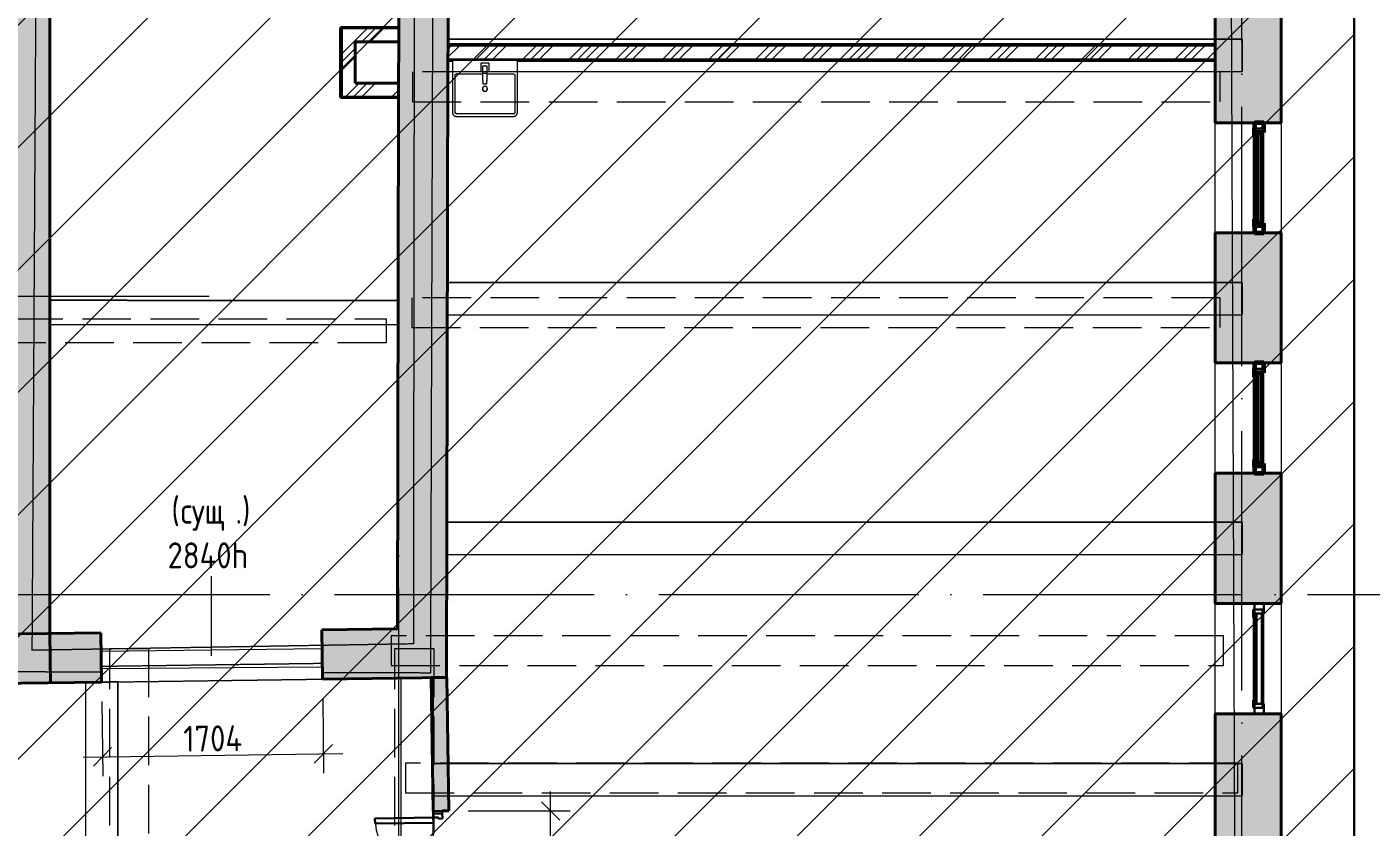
# Model space of a CAD drawing. Header units: millimetres. Extents: x -269164 to 430575, y -569542 to 36130.
# Drawn here: x 224726 to 235090, y -419159 to -412990 of the extents above; entities that cross this region are included whole.
import ezdxf

# ---------------------------------------------------------------- set-up
doc = ezdxf.new("R2010")
doc.units = ezdxf.units.MM
for name, pattern in [('ADSK_Линия сетки', [25, 20, -2.5, 0, -2.5]), ('ADSK_Сверху', [4.5, 3, -1.5]), ('GOST2.303 4', [7, 5, -2, 0])]:
    doc.linetypes.add(name, pattern=pattern)
for name, color, linetype, lineweight in [('_ Окна', 7, 'Continuous', 30), ('Витраж', 7, 'Continuous', 18), ('Двери', 7, 'Continuous', 18), ('Каркас', 7, 'Continuous', 18), ('Марки', 7, 'Continuous', 20), ('Марки дверей', 7, 'Continuous', 20), ('Окна', 7, 'Continuous', 18), ('Оси', 7, 'Continuous', 9), ('Панели витража', 7, 'Continuous', 18), ('Перекрытие', 7, 'Continuous', 18), ('Размеры', 7, 'Continuous', 9), ('Сантехника', 7, 'Continuous', 18), ('Стены внутренние', 7, 'Continuous', 18), ('Стены наружные', 7, 'Continuous', 18), ('Стены штриховка', 7, 'Continuous', 18)]:
    doc.layers.add(name, color=color, linetype=linetype, lineweight=lineweight)
doc.styles.add('GOST Common', font='GOST_Common.ttf', dxfattribs={"width": 0.9, "height": 200})
doc.styles.add('GOST Common_1', font='GOST_Common.ttf', dxfattribs={"width": 0.9, "height": 350})
doc.dimstyles.new('ADSK_Основной_2_мм_Округление_до_1_мм', dxfattribs={"dimscale": 304.8, "dimtxt": 201.142999, "dimasz": 0.463911, "dimexe": 0.492126, "dimexo": 0.492126, "dimgap": 0.098425, "dimtad": 1, "dimdec": 0, "dimdsep": 46, "dimtxsty": 'GOST Common', "dimblk1": 'OBLIQUE', "dimblk2": 'OBLIQUE', "dimsah": 1, "dimcen": 0.09, "dimdle": 0.492126, "dimazin": 2, "dimtfac": 1, "dimtdec": 4, "dimtix": 1, "dimtmove": 0, "dimatfit": 3, "dimfxl": 1, "dimtvp": 1, "dimtolj": 1, "dimtzin": 0, "dimlwd": 20, "dimlwe": 20, "dimarcsym": 2})
pattern_1 = [(45, (178182.9, -430621.92), (-179.6051, 179.6051), []), (45, (178246.4, -430621.92), (0, 359.2102), []), (45, (178119.4, -430621.92), (0, 359.2102), [])]

# ---------------------------------------------------------------- blocks, each defined once
blk = doc.blocks.new('Витраж-тент со смещением вовне - 60мм 30 сдвиг-1466964-03 План 3-го этажа маркировочный')
at = {"layer": '_ Окна', "color": 253, "linetype": 'ADSK_Сверху', "true_color": 0xaaaaaa}
for p, q in [((-379, 25), (-379, -45)), ((-379, 25), (-349, 25)), ((-379, -45), (-379, 25)), ((379, 25), (349, 25)), ((379, -45), (379, 25)), ((379, -45), (379, 25)), ((-319, -45), (-379, -45)), ((-319, -35), (-319, -45)), ((319, -35), (319, -45)), ((319, -45), (379, -45))]:
    blk.add_line(p, q, dxfattribs=at)
at = {"layer": 'Окна', "color": 253, "linetype": 'ADSK_Сверху', "true_color": 0xaaaaaa}
blk.add_line((-319, -45), (319, -45), dxfattribs=at)
blk = doc.blocks.new('Прямоугольный импост - 70х20_56мм-1425354-03 План 3-го этажа маркировочный')
at = {"layer": 'Витраж', "color": 253, "linetype": 'ADSK_Сверху', "true_color": 0xaaaaaa}
for p, q in [((466, 2157), (396, 2157)), ((396, 2081), (396, 2157)), ((466, 2081), (466, 2157)), ((396, 1307), (396, 1383)), ((466, 1307), (466, 1383)), ((396, 1307), (466, 1307))]:
    blk.add_line(p, q, dxfattribs=at)
blk = doc.blocks.new('Прямоугольный импост - 70х20_56мм-1424848-03 План 3-го этажа маркировочный')
at = {"layer": 'Витраж', "color": 253, "linetype": 'ADSK_Сверху', "true_color": 0xaaaaaa}
for p, q in [((-76, 35), (0, 35)), ((0, 35), (0, -35)), ((0, -35), (-76, -35))]:
    blk.add_line(p, q, dxfattribs=at)
blk = doc.blocks.new('Прямоугольный импост - 70х20_56мм-1424849-03 План 3-го этажа маркировочный')
at = {"layer": 'Витраж', "color": 253, "linetype": 'ADSK_Сверху', "true_color": 0xaaaaaa}
for p, q in [((0, 35), (-76, 35)), ((0, -35), (0, 35)), ((-76, -35), (0, -35))]:
    blk.add_line(p, q, dxfattribs=at)
blk = doc.blocks.new('Прямоугольный импост - 70х60мм-1425356-03 План 3-го этажа маркировочный')
at = {"layer": 'Витраж', "color": 253, "linetype": 'ADSK_Сверху', "true_color": 0xaaaaaa}
for p, q in [((466, 2081), (396, 2081)), ((396, 1383), (396, 2081)), ((466, 1383), (466, 2081)), ((396, 1383), (466, 1383))]:
    blk.add_line(p, q, dxfattribs=at)
blk = doc.blocks.new('Витраж-тент со смещением вовне - 60мм 30 сдвиг-1466941-03 План 3-го этажа маркировочный')
at = {"layer": '_ Окна', "color": 253, "linetype": 'ADSK_Сверху', "true_color": 0xaaaaaa}
for p, q in [((-379, 25), (-379, -45)), ((-379, 25), (-349, 25)), ((-379, -45), (-379, 25)), ((379, 25), (349, 25)), ((379, -45), (379, 25)), ((379, -45), (379, 25)), ((-319, -45), (-379, -45)), ((-319, -35), (-319, -45)), ((319, -35), (319, -45)), ((319, -45), (379, -45))]:
    blk.add_line(p, q, dxfattribs=at)
at = {"layer": 'Окна', "color": 253, "linetype": 'ADSK_Сверху', "true_color": 0xaaaaaa}
blk.add_line((-319, -45), (319, -45), dxfattribs=at)
blk = doc.blocks.new('Прямоугольный импост - 70х20_56мм-1424845-03 План 3-го этажа маркировочный')
at = {"layer": 'Витраж', "color": 253, "linetype": 'ADSK_Сверху', "true_color": 0xaaaaaa}
for p, q in [((-76, 35), (0, 35)), ((0, 35), (0, -35)), ((0, -35), (-76, -35))]:
    blk.add_line(p, q, dxfattribs=at)
blk = doc.blocks.new('Прямоугольный импост - 70х20_56мм-1424846-03 План 3-го этажа маркировочный')
at = {"layer": 'Витраж', "color": 253, "linetype": 'ADSK_Сверху', "true_color": 0xaaaaaa}
for p, q in [((0, 35), (-76, 35)), ((0, -35), (0, 35)), ((-76, -35), (0, -35))]:
    blk.add_line(p, q, dxfattribs=at)
blk = doc.blocks.new('Системная панель - _AR_Стекло_40мм_привязка по центру-V14-03 План 3-го этажа маркировочный')
at = {"layer": 'Панели витража', "color": 1, "lineweight": 60, "true_color": 0xff0000}
for p, q in [((349, 20), (-349, 20)), ((-349, 20), (-349, -20)), ((349, -20), (349, 20)), ((-349, -20), (349, -20))]:
    blk.add_line(p, q, dxfattribs=at)
blk = doc.blocks.new('Прямоугольный импост - 70х40_56мм-1425355-03 План 3-го этажа маркировочный')
at = {"layer": 'Витраж'}
for p, q in [((396, 2081), (396, 1383)), ((466, 2081), (466, 1383))]:
    blk.add_line(p, q, dxfattribs=at)
blk = doc.blocks.new('Прямоугольный импост - 70х20_56мм-V15-03 План 3-го этажа маркировочный')
at = {"layer": 'Витраж', "color": 1, "lineweight": 60, "true_color": 0xff0000}
for p, q in [((-76, 35), (0, 35)), ((-76, -35), (-76, 35)), ((0, 35), (0, -35)), ((0, -35), (-76, -35))]:
    blk.add_line(p, q, dxfattribs=at)
blk = doc.blocks.new('Прямоугольный импост - 70х20_56мм-V16-03 План 3-го этажа маркировочный')
at = {"layer": 'Витраж', "color": 1, "lineweight": 60, "true_color": 0xff0000}
for p, q in [((0, 35), (-76, 35)), ((-76, 35), (-76, -35)), ((0, -35), (0, 35)), ((-76, -35), (0, -35))]:
    blk.add_line(p, q, dxfattribs=at)
blk = doc.blocks.new('Системная панель - _AR_Стекло_40мм_привязка по центру-1425357-03 План 3-го этажа маркировочный')
at = {"layer": 'Панели витража', "lineweight": 30}
for p, q in [((349, 20), (-349, 20)), ((-349, 20), (-349, -20)), ((349, -20), (349, 20)), ((-349, -20), (349, -20))]:
    blk.add_line(p, q, dxfattribs=at)
blk = doc.blocks.new('Прямоугольный импост - 70х20_56мм-1256353-03 План 3-го этажа маркировочный')
at = {"layer": 'Витраж', "lineweight": 30}
for p, q in [((-76, 35), (0, 35)), ((-76, -35), (-76, 35)), ((0, 35), (0, -35)), ((0, -35), (-76, -35))]:
    blk.add_line(p, q, dxfattribs=at)
blk = doc.blocks.new('Прямоугольный импост - 70х20_56мм-1256355-03 План 3-го этажа маркировочный')
at = {"layer": 'Витраж', "lineweight": 30}
for p, q in [((0, 35), (-76, 35)), ((-76, 35), (-76, -35)), ((0, -35), (0, 35)), ((-76, -35), (0, -35))]:
    blk.add_line(p, q, dxfattribs=at)
blk = doc.blocks.new('AC_Дверь_Двупольная - Д-28п 1500х2200h-V113-03 План 3-го этажа маркировочный')
at = {"layer": 'Двери', "lineweight": 30}
for p, q in [((-700, 1010), (-660, 1010)), ((-700, 60), (-700, 1010)), ((-660, 1010), (-660, 60)), ((700, 510), (660, 510)), ((660, 510), (660, 60)), ((700, 60), (700, 510)), ((-750, 60), (-730, 60)), ((-750, -10), (-750, 60)), ((-730, 60), (-700, 60)), ((-730, -10), (-730, 60)), ((-730, 60), (-730, -10)), ((-660, 60), (-700, 60)), ((-700, 60), (-700, 20)), ((-700, 20), (-690, 20)), ((-690, 20), (-690, -10)), ((660, 60), (700, 60)), ((700, 20), (690, 20)), ((690, 20), (690, -10)), ((730, 60), (700, 60)), ((700, 60), (700, 20)), ((730, -10), (730, 60)), ((750, 60), (730, 60)), ((730, 60), (730, -10)), ((750, -10), (750, 60)), ((-730, -10), (-750, -10)), ((-690, -10), (-730, -10)), ((690, -10), (730, -10)), ((730, -10), (750, -10))]:
    blk.add_line(p, q, dxfattribs=at)
at = {"layer": 'Двери'}
for centre, radius, start, end in [((-700, 60), 950, 360, 90), ((700, 60), 450, 90, 180)]:
    blk.add_arc(centre, radius, start, end, dxfattribs=at)
blk = doc.blocks.new('Parametric_Porcelain_bathroom_sink_20774 - 500х430мм-2098799-03 План 3-го этажа маркировочный')
at = {"layer": 'Сантехника'}
for p, q in [((345, 442), (-95, 442)), ((-95, 422), (345, 422)), ((-125, 412), (-125, 12)), ((-105, 125), (-105, 412)), ((355, 412), (355, 125)), ((375, 12), (375, 412)), ((110, 115), (-95, 115)), ((140, 191), (110, 191)), ((110, 191), (110, 168)), ((140, 191), (110, 191)), ((110, 108), (110, 168)), ((110, 73), (110, 108)), ((140, 108), (110, 108)), ((140, 168), (140, 191)), ((140, 168), (140, 108)), ((345, 115), (140, 115)), ((140, 108), (140, 73)), ((-125, 12), (-120, 12)), ((-120, 12), (-115, 12)), ((-115, 12), (365, 12)), ((93, 93), (93, 34)), ((110, 95), (95, 95)), ((95, 32), (155, 32)), ((110, 53), (110, 73)), ((140, 53), (110, 53)), ((155, 95), (140, 95)), ((140, 73), (140, 53)), ((156, 34), (156, 93)), ((365, 12), (370, 12)), ((370, 12), (375, 12))]:
    blk.add_line(p, q, dxfattribs=at)
at = {"layer": 'Сантехника', "flags": 128}
for points in [[(-95, 442), (-96, 442), (-97, 442), (-99, 442), (-100, 442), (-101, 441), (-102, 441), (-103, 441), (-104, 440), (-106, 440), (-107, 440), (-108, 439), (-109, 439), (-110, 438), (-111, 437), (-112, 437), (-113, 436), (-114, 435), (-115, 435), (-116, 434), (-117, 433), (-117, 432), (-118, 431), (-119, 430), (-120, 429), (-120, 428), (-121, 427), (-121, 426), (-122, 425), (-123, 424), (-123, 423), (-123, 422), (-124, 421), (-124, 419), (-124, 418), (-125, 417), (-125, 416), (-125, 415), (-125, 414), (-125, 412), (-125, 412)], [(-105, 412), (-105, 412), (-105, 413), (-105, 413), (-105, 414), (-105, 414), (-105, 414), (-105, 415), (-104, 415), (-104, 416), (-104, 416), (-104, 416), (-104, 417), (-104, 417), (-103, 417), (-103, 418), (-103, 418), (-103, 418), (-103, 419), (-102, 419), (-102, 419), (-102, 419), (-101, 420), (-101, 420), (-101, 420), (-100, 420), (-100, 421), (-100, 421), (-99, 421), (-99, 421), (-99, 421), (-98, 421), (-98, 422), (-97, 422), (-97, 422), (-97, 422), (-96, 422), (-96, 422), (-96, 422), (-95, 422), (-95, 422)], [(-101, 420), (-101, 420), (-102, 420), (-102, 419), (-102, 419), (-102, 419)], [(-95, 422), (-95, 422), (-96, 422), (-96, 422), (-97, 422)], [(375, 412), (375, 413), (375, 414), (375, 416), (375, 417), (374, 418), (374, 419), (374, 420), (373, 421), (373, 423), (373, 424), (372, 425), (372, 426), (371, 427), (370, 428), (370, 429), (369, 430), (368, 431), (368, 432), (367, 433), (366, 434), (365, 434), (364, 435), (363, 436), (362, 437), (361, 437), (360, 438), (359, 438), (358, 439), (357, 440), (356, 440), (355, 440), (354, 441), (352, 441), (351, 441), (350, 442), (349, 442), (348, 442), (347, 442), (345, 442), (345, 442)], [(346, 422), (346, 422), (346, 422), (345, 422), (345, 422)], [(345, 422), (345, 422), (346, 422), (346, 422), (347, 422), (347, 422), (347, 422), (348, 422), (348, 421), (349, 421), (349, 421), (349, 421), (350, 421), (350, 421), (350, 420), (351, 420), (351, 420), (351, 420), (352, 420), (352, 419), (352, 419), (352, 419), (353, 418), (353, 418), (353, 418), (353, 417), (354, 417), (354, 417), (354, 416), (354, 416), (354, 416), (354, 415), (355, 415), (355, 414), (355, 414), (355, 414), (355, 413), (355, 413), (355, 413), (355, 412), (355, 412)], [(353, 418), (353, 418), (353, 419), (352, 419), (352, 419), (352, 419)], [(-105, 413), (-105, 413), (-105, 413), (-105, 412), (-105, 412)], [(355, 412), (355, 412), (355, 413), (355, 413), (355, 414)], [(-105, 125), (-105, 125), (-105, 124), (-105, 124), (-105, 124)], [(-95, 115), (-95, 115), (-96, 115), (-96, 115), (-97, 115), (-97, 115), (-97, 115), (-98, 116), (-98, 116), (-99, 116), (-99, 116), (-99, 116), (-100, 116), (-100, 116), (-100, 117), (-101, 117), (-101, 117), (-101, 117), (-102, 118), (-102, 118), (-102, 118), (-102, 118), (-103, 119), (-103, 119), (-103, 119), (-103, 120), (-104, 120), (-104, 120), (-104, 121), (-104, 121), (-104, 122), (-104, 122), (-105, 122), (-105, 123), (-105, 123), (-105, 123), (-105, 124), (-105, 124), (-105, 125), (-105, 125), (-105, 125)], [(-103, 119), (-103, 119), (-103, 119), (-102, 118), (-102, 118), (-102, 118)], [(-96, 115), (-96, 115), (-96, 115), (-95, 115), (-95, 115)], [(355, 125), (355, 125), (355, 124), (355, 124), (355, 124), (355, 123), (355, 123), (355, 122), (354, 122), (354, 122), (354, 121), (354, 121), (354, 121), (354, 120), (353, 120), (353, 120), (353, 119), (353, 119), (353, 119), (352, 118), (352, 118), (352, 118), (351, 117), (351, 117), (351, 117), (350, 117), (350, 117), (350, 116), (349, 116), (349, 116), (349, 116), (348, 116), (348, 116), (347, 115), (347, 115), (347, 115), (346, 115), (346, 115), (346, 115), (345, 115), (345, 115)], [(345, 115), (345, 115), (346, 115), (346, 115), (347, 115)], [(351, 117), (351, 117), (352, 118), (352, 118), (352, 118), (352, 118)], [(355, 124), (355, 124), (355, 125), (355, 125), (355, 125)]]:
    blk.add_lwpolyline(points, dxfattribs=at)
at = {"layer": 'Сантехника'}
for centre, radius, start, end in [((125, 230), 20, 0, 180), ((125, 230), 20, 180, 360), ((125, 230), 18.2, 165.1578, 180), ((125, 230), 18.2, 180, 191.3408), ((125, 230), 16.3, 175.3673, 180), ((125, 230), 16.3, 175.3673, 180), ((125, 230), 16.3, 180, 198.6206), ((125, 230), 16.3, 180, 198.6206), ((125, 230), 18.2, 208.9833, 219.7338), ((125, 230), 18.2, 95.8453, 146.6627), ((125, 230), 16.3, 216.8749, 225), ((125, 230), 16.3, 216.8749, 225), ((125, 230), 18.2, 225, 229.4056), ((125, 230), 18.2, 232.7593, 242.7191), ((125, 230), 18.2, 265.131, 274.1833), ((125, 230), 18.2, 85.131, 94.1833), ((125, 230), 18.2, 275.8453, 326.6627), ((125, 230), 18.2, 52.7593, 62.7191), ((125, 230), 16.3, 36.8749, 45), ((125, 230), 16.3, 36.8749, 45), ((125, 230), 18.2, 45, 49.4056), ((125, 230), 18.2, 28.9833, 39.7338), ((125, 230), 16.3, 0, 18.6206), ((125, 230), 16.3, 0, 18.6206), ((125, 230), 16.3, 355.3673, 360), ((125, 230), 16.3, 355.3673, 360), ((125, 230), 18.2, 0, 11.3408), ((125, 230), 18.2, 345.1578, 360), ((95, 93), 1.87, 120, 150), ((95, 93), 1.87, 90, 180), ((95, 93), 1.87, 120, 150), ((95, 93), 1.87, 120, 150), ((95, 34), 1.49, 180, 270), ((155, 93), 1.87, 0, 90), ((155, 34), 1.49, 270, 360), ((155, 93), 1.87, 30, 60), ((155, 93), 1.87, 30, 60), ((155, 93), 1.87, 30, 60)]:
    blk.add_arc(centre, radius, start, end, dxfattribs=at)
blk = doc.blocks.new('_Oblique')
at = {"color": 0, "linetype": 'ByBlock', "lineweight": -2}
blk.add_line((-0.5, -0.5), (0.5, 0.5), dxfattribs=at)
blk = doc.blocks.new('*D10012')
at = {"layer": 'Defpoints', "color": 0, "lineweight": 40, "transparency": 16777216}
for p in [(225301, -418042), (227005, -418018), (227012, -418594)]:
    blk.add_point(p, dxfattribs=at)
at = {"layer": 'Размеры', "color": 0, "lineweight": 20, "transparency": 16777216}
for p, q in [((227007, -418168), (227014, -418744)), ((225303, -418192), (225311, -418767)), ((225159, -418619), (227162, -418592))]:
    blk.add_line(p, q, dxfattribs=at)
at = {"layer": 'Размеры', "color": 0, "lineweight": 20, "transparency": 16777216, "xscale": 141.4, "yscale": 141.4, "zscale": 141.4}
for p, rotation in [((225309, -418617), 180.7777945817102), ((227012, -418594), 0.777794581710202)]:
    blk.add_blockref('_Oblique', p, dxfattribs=dict(at, rotation=rotation))
at = {"layer": 'Размеры', "color": 0, "lineweight": 20, "transparency": 16777216, "insert": (226159, -418476), "char_height": 200, "width": 580.93, "attachment_point": 5, "rotation": 0.7778, "style": 'GOST Common'}
blk.add_mtext('\\A1;1704', dxfattribs=at)
blk = doc.blocks.new('*D10015')
at = {"layer": 'Defpoints', "color": 0, "lineweight": 40, "transparency": 16777216}
for p in [(227979, -419034), (228764, -419034), (228001, -420533)]:
    blk.add_point(p, dxfattribs=at)
at = {"layer": 'Размеры', "color": 0, "lineweight": 20, "transparency": 16777216}
for p, q in [((228764, -420683), (228764, -418884)), ((228129, -419034), (228914, -419034)), ((228151, -420533), (228914, -420533))]:
    blk.add_line(p, q, dxfattribs=at)
at = {"layer": 'Размеры', "color": 0, "lineweight": 20, "transparency": 16777216, "xscale": 141.4, "yscale": 141.4, "zscale": 141.4}
for p, rotation in [((228764, -419034), 90), ((228764, -420533), 270)]:
    blk.add_blockref('_Oblique', p, dxfattribs=dict(at, rotation=rotation))
at = {"layer": 'Размеры', "color": 0, "lineweight": 20, "transparency": 16777216, "insert": (228634, -419783), "char_height": 200, "width": 560.47, "attachment_point": 5, "rotation": 90, "style": 'GOST Common'}
blk.add_mtext('\\A1;1500', dxfattribs=at)

msp = doc.modelspace()

# ---------------------------------------------------------------- hatches: boundary and pattern name
at = {"lineweight": 13, "true_color": 0x636466}
h = msp.add_hatch(dxfattribs=at)
h.set_pattern_fill('ANSI31', color=251, scale=210)
h.set_pattern_definition([(45, (-1914008.9, -109463.3), (-471.46345, 471.46345), [])])
h.paths.add_polyline_path([(234958.19, -379662.32), (191467.82, -379662.32), (191467.82, -437206.01), (234958.19, -437206.01)])
at = {"layer": 'Стены внутренние', "true_color": 0xc0c0c0}
for points in [[(224522.76, -417672.1), (224902.76, -417666.94), (224902.76, -410197.86), (224522.76, -410197.86), (224522.76, -417671.34)], [(224102.79, -418057.84), (224907.92, -418046.91), (224902.76, -417666.94), (224097.63, -417677.87), (224102.73, -418053.41)]]:
    msp.add_hatch(color=9, dxfattribs=at).paths.add_polyline_path(points)
h = msp.add_hatch(color=9, dxfattribs=at)
h.paths.add_polyline_path([(227582.05, -418010.61), (227962.06, -418005.45), (227976.04, -411753.6), (227596.04, -411753.6), (227582.08, -417996.93)])
h.paths.add_polyline_path([(227978.98, -410434.72), (227979.42, -410241.1), (227599.42, -410239.35), (227599.42, -410433.87), (227824.32, -410434.37)])
at = {"layer": 'Стены внутренние', "lineweight": 9}
h = msp.add_hatch(dxfattribs=at)
h.set_pattern_fill('FP_1', color=256, style=0, pattern_type=2)
h.set_pattern_definition(pattern_1)
h.paths.add_polyline_path([(227257.32, -413105.98), (227593.01, -413105.98), (227593.24, -413005.98), (227157.32, -413005.98), (227157.32, -413105.98)])
h = msp.add_hatch(dxfattribs=at)
h.set_pattern_fill('FP_1', color=256, style=0, pattern_type=2)
h.set_pattern_definition(pattern_1)
h.paths.add_polyline_path([(227157.32, -413423.98), (227257.32, -413423.98), (227257.32, -413105.98), (227157.32, -413105.98), (227157.32, -413394.11)])
h = msp.add_hatch(dxfattribs=at)
h.set_pattern_fill('FP_1', color=256, style=0, pattern_type=2)
h.set_pattern_definition(pattern_1)
h.paths.add_polyline_path([(227972.72, -413238.22), (233886.86, -413238.22), (233886.86, -413138.22), (227972.94, -413138.22)])
h = msp.add_hatch(dxfattribs=at)
h.set_pattern_fill('FP_1', color=256, style=0, pattern_type=2)
h.set_pattern_definition(pattern_1)
h.paths.add_polyline_path([(227582.9, -413523.98), (227592.08, -413523.98), (227592.08, -413423.98), (227157.32, -413423.98), (227157.32, -413523.98)])
at = {"layer": 'Стены внутренние', "true_color": 0xc0c0c0}
h = msp.add_hatch(color=9, dxfattribs=at)
h.paths.add_polyline_path([(224907.92, -418046.91), (225300.69, -418041.58), (225295.53, -417661.61), (224902.76, -417666.94), (224907.84, -418041.58)])
h.paths.add_polyline_path([(227004.57, -418018.44), (227582.05, -418010.61), (227582.9, -417630.56), (226999.41, -417638.48), (227004.46, -418010.61)])
h = msp.add_hatch(color=9, dxfattribs=at)
h.paths.add_polyline_path([(228015.82, -421579.62), (228001.96, -420624.19), (227881.98, -420625.93), (227895.81, -421579.62)])
h.paths.add_polyline_path([(227858.91, -419035.3), (227978.89, -419033.56), (227963.98, -418005.36), (227844, -418007.1), (227858.88, -419033.56)])
at = {"layer": 'Стены наружные', "true_color": 0xc0c0c0}
h = msp.add_hatch(color=9, dxfattribs=at)
h.paths.add_polyline_path([(234058.31, -421579.62), (234396.86, -421579.62), (234396.86, -421077.75), (233886.86, -421077.75), (233886.86, -421579.62), (234057.85, -421579.62)])
h.paths.add_polyline_path([(233886.86, -419257.75), (234396.86, -419257.75), (234396.86, -418286.18), (233886.86, -418286.18)])
h.paths.add_polyline_path([(234058.31, -417436.18), (234396.86, -417436.18), (234396.86, -416431.02), (233886.86, -416431.02), (233886.86, -417436.18), (234043.33, -417436.18)])
h.paths.add_polyline_path([(234036.82, -415581.02), (234396.86, -415581.02), (234396.86, -414578.72), (233886.86, -414578.72), (233886.86, -415581.02)])
h.paths.add_polyline_path([(234396.86, -413728.72), (234396.86, -412722.71), (233886.86, -412722.71), (233886.86, -413728.72), (234058.31, -413728.72)])
h.paths.add_polyline_path([(234396.86, -410902.71), (234396.86, -409760.73), (233886.86, -409758.37), (233886.86, -410902.71), (234058.31, -410902.71)])

# ---------------------------------------------------------------- linework, layer by layer
at = {"color": 251, "lineweight": 30, "true_color": 0x636466}
msp.add_lwpolyline([(191467.82, -379662.32), (234958.19, -379662.32), (234958.19, -437206.01), (191467.82, -437206.01)], close=True, dxfattribs=at)
at = {"layer": 'Каркас', "color": 253, "linetype": 'ADSK_Сверху', "true_color": 0xb2b2b2}
for p, q in [((227973.06, -413084.95), (227972.5, -413334.95)), ((234094.9, -413084.95), (227973.06, -413084.95)), ((234094.9, -413084.95), (234094.9, -413334.95)), ((227972.5, -413334.95), (234094.9, -413334.95)), ((227968.87, -414959.89), (227968.31, -415209.89)), ((234094.9, -414959.89), (227968.87, -414959.89)), ((234094.9, -414959.89), (234094.9, -415209.89)), ((224902.76, -415098.12), (224902.76, -415283.62)), ((227588.56, -415099.27), (224902.76, -415098.12)), ((227588.14, -415284.77), (227588.56, -415099.27)), ((224902.76, -415283.62), (227588.14, -415284.77)), ((227968.31, -415209.89), (234094.9, -415209.89)), ((227964.74, -416808.33), (227964.18, -417058.33)), ((234094.9, -416808.33), (227964.74, -416808.33)), ((234094.9, -416808.33), (234094.9, -417058.33)), ((227964.18, -417058.33), (234094.9, -417058.33)), ((225300.69, -418041.58), (225178.51, -418043.24)), ((225178.51, -418043.24), (225178.51, -421670.7)), ((225428.51, -421670.7), (225428.51, -418039.84)), ((227858.51, -418006.85), (227608.51, -418010.25)), ((227608.51, -418010.25), (227608.51, -421670.7)), ((227858.51, -418668.27), (227858.51, -418006.85)), ((234094.9, -418668.27), (227858.51, -418668.27)), ((234094.9, -418668.27), (234094.9, -418918.27)), ((227858.51, -418918.27), (234094.9, -418918.27)), ((227858.51, -421670.7), (227858.51, -418918.27))]:
    msp.add_line(p, q, dxfattribs=at)
at = {"layer": 'Каркас', "color": 253, "linetype": 'ADSK_Сверху', "true_color": 0xaaaaaa}
for p, q in [((227972.5, -413334.95), (227973.06, -413084.95)), ((227973.06, -413084.95), (234094.9, -413084.95)), ((234094.9, -413334.95), (234094.9, -413084.95)), ((227972.5, -413334.95), (234094.9, -413334.95)), ((227968.31, -415209.89), (227968.87, -414959.89)), ((227968.87, -414959.89), (234094.9, -414959.89)), ((234094.9, -415209.89), (234094.9, -414959.89)), ((224902.76, -415283.62), (224902.76, -415098.12)), ((224902.76, -415098.12), (227588.56, -415099.27)), ((227588.56, -415099.27), (227588.14, -415284.77)), ((224902.76, -415283.62), (227588.14, -415284.77)), ((227968.31, -415209.89), (234094.9, -415209.89)), ((227964.18, -417058.33), (227964.74, -416808.33)), ((227964.74, -416808.33), (234094.9, -416808.33)), ((234094.9, -417058.33), (234094.9, -416808.33)), ((227964.18, -417058.33), (234094.9, -417058.33)), ((225178.51, -418043.24), (225300.69, -418041.58)), ((225178.51, -418043.24), (225178.51, -421670.7)), ((225428.51, -418039.84), (225428.51, -421670.7)), ((227608.51, -418010.25), (227858.51, -418006.85)), ((227608.51, -418010.25), (227608.51, -421670.7)), ((227858.51, -418006.85), (227858.51, -418668.27)), ((227858.51, -418668.27), (234094.9, -418668.27)), ((234094.9, -418918.27), (234094.9, -418668.27)), ((227858.51, -418918.27), (234094.9, -418918.27)), ((227858.51, -418918.27), (227858.51, -421670.7))]:
    msp.add_line(p, q, dxfattribs=at)
at = {"layer": 'Каркас', "color": 9, "linetype": 'ADSK_Сверху', "true_color": 0xb9b9b9}
msp.add_line((225428.51, -418039.84), (225300.69, -418041.58), dxfattribs=at)
at = {"layer": 'Каркас', "color": 30, "linetype": 'GOST2.303 4', "ltscale": 75, "true_color": 0xf26722}
for points in [[(227699.44, -413338.1), (227699.44, -413568.1), (233926.26, -413568.1), (233926.26, -413338.1)], [(227693.83, -415078.1), (227693.83, -415308.1), (233926.26, -415308.1), (233926.26, -415078.1)], [(224628.74, -415239.94), (227496.55, -415241.17), (227496.55, -415426.7), (224628.74, -415425.47)], [(227535.49, -417684.66), (227535.49, -417914.66), (233951.98, -417914.66), (233951.98, -417684.66)], [(225664.99, -417782.89), (225664.99, -421771.64), (225364.99, -421771.64), (225365.52, -417782.89)], [(227862.62, -417782.89), (227862.62, -421771.64), (227562.62, -421771.64), (227563.15, -417782.89)], [(227645.3, -418665.51), (227645.3, -418895.51), (234061.79, -418895.51), (234061.79, -418665.51)]]:
    msp.add_lwpolyline(points, close=True, dxfattribs=at)
at = {"layer": 'Марки', "color": 30, "true_color": 0xf26722}
msp.add_line((223631.06, -415066.56), (226131.06, -415066.56), dxfattribs=at)
at = {"layer": 'Марки дверей'}
msp.add_line((226150.05, -417840.03), (226150.05, -417224.07), dxfattribs=at)
at = {"layer": 'Оси', "linetype": 'ADSK_Линия сетки', "ltscale": 100}
for p, q in [((227592.82, -439320.18), (227592.82, -386087.13)), ((234092.82, -435606.71), (234092.82, -386087.13)), ((167096.68, -417365.13), (235324.62, -417365.13))]:
    msp.add_line(p, q, dxfattribs=at)
at = {"layer": 'Перекрытие', "color": 9, "linetype": 'ADSK_Сверху', "true_color": 0xaad4d4}
for p, q in [((224767.54, -417796.6), (224811.48, -410150.03)), ((227715.56, -410129.65), (227705.67, -417746.99)), ((227839.96, -417968.98), (227864.93, -410143.67)), ((234003.26, -410689.4), (234020.04, -414959.89)), ((234020.04, -414959.89), (234046.61, -421721.97)), ((227705.67, -417746.99), (224767.54, -417796.6)), ((224101.44, -417958.98), (225299.61, -417962.19)), ((227003.87, -417966.75), (227839.96, -417968.98))]:
    msp.add_line(p, q, dxfattribs=at)
at = {"layer": 'Перекрытие', "color": 136, "true_color": 0x008080}
for p, q in [((225297.45, -417803.06), (227001.38, -417783.47)), ((227003.31, -417925.71), (225299.3, -417939.14))]:
    msp.add_line(p, q, dxfattribs=at)
at = {"layer": 'Стены внутренние', "lineweight": 40}
for p, q in [((224902.76, -417666.94), (224902.76, -410226.9)), ((227596.04, -411752.12), (227593.26, -412993.98)), ((227972.97, -413126.22), (227976.04, -411752.97)), ((227145.32, -412993.98), (227145.32, -413535.98)), ((227593.26, -412993.98), (227145.32, -412993.98)), ((227593.26, -412995.98), (227592.06, -413533.98)), ((227257.32, -413423.98), (227257.32, -413105.98)), ((227257.32, -413105.98), (227593.01, -413105.98)), ((227972.96, -413128.22), (227972.7, -413248.22)), ((233886.86, -413126.22), (227972.97, -413126.22)), ((233886.86, -413248.22), (233886.86, -413128.22)), ((227962.06, -418005.45), (227972.69, -413250.22)), ((227972.69, -413250.22), (228007.86, -413250.22)), ((228507.52, -413250.22), (233886.86, -413250.22)), ((227592.3, -413423.98), (227257.32, -413423.98)), ((227145.32, -413535.98), (227592.05, -413535.98)), ((227592.05, -413535.98), (227582.9, -417630.56)), ((225295.53, -417661.61), (224097.63, -417677.87)), ((224907.92, -418046.91), (224902.76, -417666.94)), ((225300.69, -418041.58), (225295.53, -417661.61)), ((227582.9, -417630.56), (226999.41, -417638.48)), ((226999.41, -417638.48), (227004.57, -418018.44)), ((224102.79, -418057.84), (225300.69, -418041.58)), ((227004.57, -418018.44), (227962.06, -418005.45)), ((227963.98, -418005.36), (227844, -418007.1)), ((227844, -418007.1), (227858.91, -419035.3)), ((227978.89, -419033.56), (227963.98, -418005.36)), ((227928.9, -419034.29), (227978.89, -419033.56))]:
    msp.add_line(p, q, dxfattribs=at)
at = {"layer": 'Стены внутренние', "color": 253, "linetype": 'ADSK_Сверху', "true_color": 0xaaaaaa}
for p, q in [((227002.94, -417898.46), (225299.06, -417921.59)), ((225299.06, -417921.59), (225300.69, -418041.58)), ((227004.57, -418018.44), (227002.94, -417898.46)), ((225300.69, -418041.58), (227004.57, -418018.44))]:
    msp.add_line(p, q, dxfattribs=at)
at = {"layer": 'Стены наружные', "lineweight": 40}
for p, q in [((233886.86, -412722.71), (233886.86, -413126.22)), ((234396.86, -413728.72), (234396.86, -412722.71)), ((233886.86, -413250.22), (233886.86, -413728.72)), ((233886.86, -413728.72), (234396.86, -413728.72)), ((234396.86, -414578.72), (233886.86, -414578.72)), ((233886.86, -414578.72), (233886.86, -415581.02)), ((234396.86, -415581.02), (234396.86, -414578.72)), ((233886.86, -415581.02), (234396.86, -415581.02)), ((234396.86, -416431.02), (233886.86, -416431.02)), ((233886.86, -416431.02), (233886.86, -417436.18)), ((234396.86, -417436.18), (234396.86, -416431.02)), ((233886.86, -417436.18), (234396.86, -417436.18)), ((234396.86, -418286.18), (233886.86, -418286.18)), ((233886.86, -418286.18), (233886.86, -419257.75)), ((234396.86, -419257.75), (234396.86, -418286.18))]:
    msp.add_line(p, q, dxfattribs=at)
at = {"layer": 'Стены наружные'}
for p, q in [((233886.86, -414578.72), (233886.86, -413728.72)), ((234396.86, -413728.72), (234396.86, -414578.72)), ((233886.86, -416431.02), (233886.86, -415581.02)), ((234396.86, -415581.02), (234396.86, -416431.02)), ((233886.86, -418286.18), (233886.86, -417436.18)), ((234396.86, -417436.18), (234396.86, -418286.18))]:
    msp.add_line(p, q, dxfattribs=at)
at = {"layer": 'Стены штриховка'}
for p, q in [((227593.26, -412995.98), (227145.32, -412995.98)), ((227147.32, -412993.98), (227147.32, -413535.98)), ((227593.26, -412995.98), (227593.26, -412993.98)), ((227145.32, -413005.98), (227147.32, -413005.98)), ((227157.32, -413005.98), (227157.32, -413523.98)), ((227593.24, -413005.98), (227157.32, -413005.98)), ((233886.86, -413138.22), (227972.94, -413138.22)), ((227972.97, -413126.22), (227972.96, -413128.22)), ((233886.86, -413128.22), (227972.96, -413128.22)), ((233886.86, -413128.22), (233886.86, -413126.22)), ((227972.7, -413248.22), (227972.69, -413250.22)), ((233886.86, -413248.22), (227972.7, -413248.22)), ((233886.86, -413238.22), (227972.72, -413238.22)), ((233886.86, -413250.22), (233886.86, -413248.22)), ((227147.32, -413523.98), (227145.32, -413523.98)), ((227145.32, -413533.98), (227592.06, -413533.98)), ((227157.32, -413523.98), (227592.08, -413523.98)), ((227592.05, -413535.98), (227592.06, -413533.98))]:
    msp.add_line(p, q, dxfattribs=at)

# ---------------------------------------------------------------- block references
at = {"layer": '_ Окна', "color": 253, "linetype": 'ADSK_Сверху', "true_color": 0xaaaaaa, "rotation": 270.0000000000003}
for name, p in [('Витраж-тент со смещением вовне - 60мм 30 сдвиг-1466964-03 План 3-го этажа маркировочный', (234226.86, -414153.72)), ('Витраж-тент со смещением вовне - 60мм 30 сдвиг-1466964-03 План 3-го этажа маркировочный', (234226.86, -416006.02)), ('Витраж-тент со смещением вовне - 60мм 30 сдвиг-1466941-03 План 3-го этажа маркировочный', (234226.86, -417861.18))]:
    msp.add_blockref(name, p, dxfattribs=at)
at = {"layer": 'Витраж', "color": 253, "linetype": 'ADSK_Сверху', "true_color": 0xaaaaaa}
for name, p, rotation in [('Прямоугольный импост - 70х20_56мм-1425354-03 План 3-го этажа маркировочный', (234657.65, -412422.07), 180), ('Прямоугольный импост - 70х20_56мм-1424849-03 План 3-го этажа маркировочный', (234226.86, -413728.72), 90.00000000000031), ('Прямоугольный импост - 70х60мм-1425356-03 План 3-го этажа маркировочный', (234657.65, -412422.07), 180), ('Прямоугольный импост - 70х20_56мм-1425354-03 План 3-го этажа маркировочный', (234657.65, -414274.38), 180), ('Прямоугольный импост - 70х20_56мм-1424849-03 План 3-го этажа маркировочный', (234226.86, -415581.02), 90.00000000000031), ('Прямоугольный импост - 70х60мм-1425356-03 План 3-го этажа маркировочный', (234657.65, -414274.38), 180), ('Прямоугольный импост - 70х20_56мм-1425354-03 План 3-го этажа маркировочный', (234657.65, -416129.53), 180), ('Прямоугольный импост - 70х20_56мм-1424846-03 План 3-го этажа маркировочный', (234226.86, -417436.18), 90.00000000000031), ('Прямоугольный импост - 70х60мм-1425356-03 План 3-го этажа маркировочный', (234657.65, -416129.53), 180)]:
    msp.add_blockref(name, p, dxfattribs=dict(at, rotation=rotation))
at = {"layer": 'Витраж'}
for name, p, rotation in [('Прямоугольный импост - 70х20_56мм-V16-03 План 3-го этажа маркировочный', (234226.86, -413728.72), 90.00000000000031), ('Прямоугольный импост - 70х40_56мм-1425355-03 План 3-го этажа маркировочный', (234657.65, -412422.07), 180), ('Прямоугольный импост - 70х20_56мм-V16-03 План 3-го этажа маркировочный', (234226.86, -415581.02), 90.00000000000031), ('Прямоугольный импост - 70х40_56мм-1425355-03 План 3-го этажа маркировочный', (234657.65, -414274.38), 180), ('Прямоугольный импост - 70х20_56мм-1256355-03 План 3-го этажа маркировочный', (234226.86, -417436.18), 90.00000000000031), ('Прямоугольный импост - 70х40_56мм-1425355-03 План 3-го этажа маркировочный', (234657.65, -416129.53), 180)]:
    msp.add_blockref(name, p, dxfattribs=dict(at, rotation=rotation))
at = {"layer": 'Витраж', "color": 253, "linetype": 'ADSK_Сверху', "true_color": 0xaaaaaa, "extrusion": (0, 0, -1), "rotation": 269.9999999999997}
for name, p in [('Прямоугольный импост - 70х20_56мм-1424848-03 План 3-го этажа маркировочный', (-234226.86, -414578.72)), ('Прямоугольный импост - 70х20_56мм-1424848-03 План 3-го этажа маркировочный', (-234226.86, -416431.02)), ('Прямоугольный импост - 70х20_56мм-1424845-03 План 3-го этажа маркировочный', (-234226.86, -418286.18))]:
    msp.add_blockref(name, p, dxfattribs=at)
at = {"layer": 'Витраж', "extrusion": (0, 0, -1), "rotation": 269.9999999999997}
for name, p in [('Прямоугольный импост - 70х20_56мм-V15-03 План 3-го этажа маркировочный', (-234226.86, -414578.72)), ('Прямоугольный импост - 70х20_56мм-V15-03 План 3-го этажа маркировочный', (-234226.86, -416431.02)), ('Прямоугольный импост - 70х20_56мм-1256353-03 План 3-го этажа маркировочный', (-234226.86, -418286.18))]:
    msp.add_blockref(name, p, dxfattribs=at)
at = {"layer": 'Двери', "rotation": 90.83089680507334}
msp.add_blockref('AC_Дверь_Двупольная - Д-28п 1500х2200h-V113-03 План 3-го этажа маркировочный', (227929.78, -419784.35), dxfattribs=at)
at = {"layer": 'Панели витража', "rotation": 270.0000000000003}
for name, p in [('Системная панель - _AR_Стекло_40мм_привязка по центру-V14-03 План 3-го этажа маркировочный', (234226.86, -414153.72)), ('Системная панель - _AR_Стекло_40мм_привязка по центру-V14-03 План 3-го этажа маркировочный', (234226.86, -416006.02)), ('Системная панель - _AR_Стекло_40мм_привязка по центру-1425357-03 План 3-го этажа маркировочный', (234226.86, -417861.18))]:
    msp.add_blockref(name, p, dxfattribs=at)
at = {"layer": 'Сантехника', "rotation": 180}
msp.add_blockref('Parametric_Porcelain_bathroom_sink_20774 - 500х430мм-2098799-03 План 3-го этажа маркировочный', (228382.69, -413238.22), dxfattribs=at)

# ---------------------------------------------------------------- texts
at = {"layer": 'Марки дверей', "lineweight": 9, "char_height": 200, "attachment_point": 1, "style": 'GOST Common_1'}
for s, insert, width in [('\\fGOST Common|b0|i0|c204|p34|;\\W.9;(', (225840.52, -416620.5), 86.5822), ('.)', (226334.63, -416620.5), 151.5189), ('сущ', (225911.95, -416620.5), 512.2783), ('2840h', (225810.75, -416964.46), 815.3162)]:
    msp.add_mtext(s, dxfattribs=dict(at, insert=insert, width=width))

# ---------------------------------------------------------------- dimensions: what is measured, and where the dimension line sits
at = {"layer": 'Размеры', "lineweight": 20}
for base, p1, p2, angle, override, picture, middle in [((227012.39, -418594.28), (225300.69, -418041.58), (227004.57, -418018.44), 0.777795, {"dimpost": '<>', "dimfxl": 1704.033236}, '*D10012', (226158.68, -418475.85)), ((228764.28, -419033.56), (228000.65, -420533.4), (227978.89, -419033.56), 90, {"dimpost": '<>', "dimfxl": 1500}, '*D10015', (228634.28, -419783.48))]:
    dim = msp.add_linear_dim(base=base, p1=p1, p2=p2, angle=angle, dimstyle='ADSK_Основной_2_мм_Округление_до_1_мм', override=override, dxfattribs=at)
    dim.commit()
    dim.dimension.update_dxf_attribs({"geometry": picture, "text_midpoint": middle})

doc.saveas('drawing.dxf')
